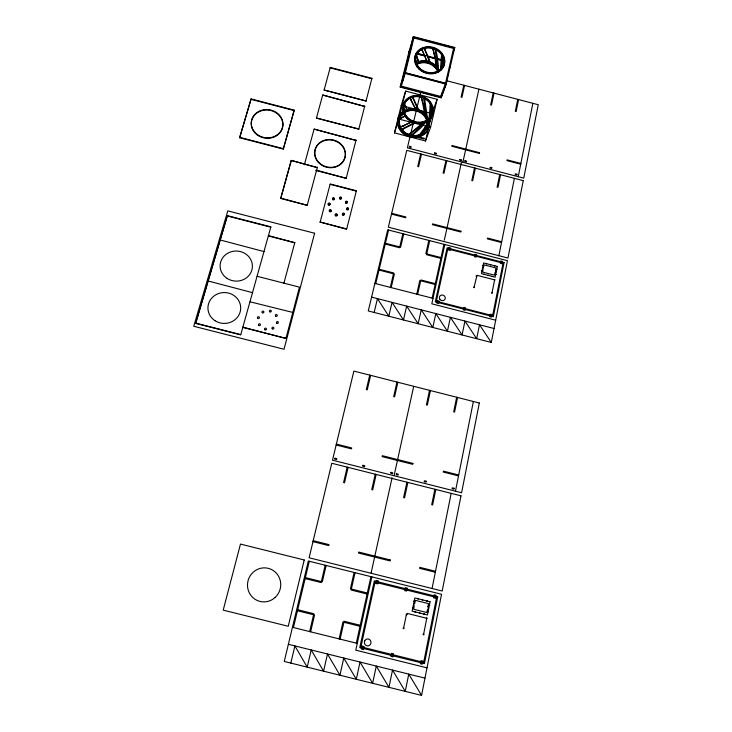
<?xml version="1.0" encoding="UTF-8"?>
<svg xmlns="http://www.w3.org/2000/svg" width="732" height="732" viewBox="0 0 732 732"><rect width="100%" height="100%" fill="white"/><g stroke="black" fill="none" stroke-linecap="round" stroke-linejoin="round"><path stroke-width="1.1" d="M240.782 334.881L195.691 323.398L227.35 215.638L270.867 226.847L240.791 334.606L195.664 323.114L227.35 215.638M494.192 279.78L495.061 279.972L477.008 275.323L474.153 286.944C475.425 288.326 472.451 287.383 474.244 286.971M476.816 276.202L476.166 275.772L476.239 276.531M430.105 106.753L428.998 118.749M239.629 137.753L251.103 98.921L294.218 110.148L283.302 149.072L239.629 137.753L251.103 98.921M426.271 618.238C427.525 619.885 427.159 616.545 426.28 618.165L407.148 613.398C406.818 617.149 405.253 612.757 406.901 614.56M449.906 67.161L449.823 67.6M403.634 106.369L404.805 110.633M283.302 149.072L294.218 110.148M317.404 167.198L307.193 205.308L280.704 198.464L291.235 160.418L317.331 167.591L291.235 160.418M430.224 115.784L431.011 108.931A111.502 80.703 -27.7 0 0 431.194 105.628L432.109 105.628A15.473 13.597 18.6 0 1 432.859 113.423L432.822 113.533A105.472 85.617 23.9 0 1 431.734 116.754L428.33 124.531L424.121 131.632A103.779 70.784 72.3 0 1 422.19 134.295L419.473 135.557L419.354 134.752M441.305 69.256L442.119 54.26M429.821 118.52L430.032 117.157M268.424 235.603L294.813 242.74L268.397 235.942M314.101 129.097L355.981 140.407L314.101 129.097L304.347 164.755M316.444 118.044L358.808 129.07L316.444 118.044L322.702 95.014L364.655 106.415L322.702 95.014M324.111 90.036L366.055 100.979L324.111 90.036L330.251 67.417L371.902 78.306L371.792 78.754L330.178 67.875L330.251 67.417M307.193 205.308L280.74 198.088M440.444 69.842L441.552 54.699L442.119 54.15M292.791 312.427L250.015 301.804M442.311 67.655L443.583 56.748L442.695 56.739L441.112 69.119M430.727 117.294L431.917 109.013A106.771 79.093 -27.3 0 0 432.1 105.628M423.48 663.384L436.775 596.525M492.462 316.489L503.213 262.395M421.559 695.4L441.533 594.283L308.337 561.023L284.263 661.463L421.559 695.4L408.758 674.108L405.263 691.374L392.526 670.091L388.948 687.339L376.285 666.074L372.625 683.304L360.034 662.048L356.292 679.269L343.765 658.022L339.941 675.224L327.488 653.987L323.581 671.18L311.201 649.952L307.202 667.136L294.895 645.917L290.814 663.082M491.291 342.439L507.441 260.693L387.722 229.811L368.278 310.954L491.291 342.439L479.506 324.779L476.678 338.696L464.948 321.055L462.066 334.954L450.39 317.322L447.435 331.212L435.824 313.589L432.804 327.469L421.239 309.846L418.155 323.718L406.653 306.104L403.497 319.966L392.05 302.362L388.829 316.206L377.438 298.619L374.153 312.454M423.682 633.985C421.751 634.562 424.963 635.651 423.682 633.985L426.665 618.778M492.078 292.553C490.458 293.193 493.386 293.816 492.078 292.553L494.548 280.264M420.571 662.67L420.369 663.695L422.309 664.171L422.51 663.146M420.772 661.646L420.982 660.621L422.913 661.106L422.712 662.121M433.728 596.8L433.527 597.788L435.43 598.264L435.632 597.275M433.92 595.821L434.122 594.832L436.016 595.308L435.824 596.296M489.854 315.821L489.69 316.645L491.428 317.093L491.593 316.27M490.019 314.998L490.184 314.165L491.922 314.614L491.758 315.437M500.496 262.532L500.34 263.328L502.042 263.776L502.207 262.971M500.651 261.736L500.816 260.94L502.518 261.379L502.362 262.175M455.46 491.209L473.366 401.493M518.229 176.686L532.869 103.313M432.072 588.491L451.168 493.359M498.876 255.697L514.404 178.334M435.815 489.488L432.639 504.952L431.715 504.723L434.9 489.26M500.56 174.738L497.97 187.346L497.138 187.127L499.736 174.527M456.677 397.238L453.684 411.832L454.581 412.061L457.573 397.467M517.771 99.36L515.319 111.319L516.133 111.529L518.585 99.57M346.529 229.235L320.159 222.061M403.671 627.772C401.822 628.632 405.125 629.282 403.671 627.772L406.324 614.935M391.163 655.378L390.943 656.394L392.892 656.879L393.102 655.854M391.373 654.353L391.583 653.337L393.523 653.813L393.313 654.838M404.897 589.608L404.686 590.587L406.589 591.063L406.791 590.083M405.098 588.62L405.299 587.64L407.202 588.116L407.001 589.095M463.466 309.05L463.301 309.874L465.04 310.322L465.213 309.499M463.64 308.227L463.813 307.403L465.552 307.852L465.378 308.675M474.574 255.852L474.409 256.648L476.12 257.088L476.285 256.292M474.748 255.056L474.912 254.26L476.623 254.699L476.45 255.495M428.742 120.085L428.156 122.72M330.095 184.336L320.076 222.418M429.583 118.346L430.608 111.685L430.636 102.947A15.473 13.597 18.6 0 0 424.048 97.475L423.471 98.051M429.528 390.33L426.408 404.906L427.305 405.135L430.425 390.559M493.231 92.927L490.669 104.868L491.483 105.079L494.036 93.138M406.937 482.205L403.616 497.641L404.54 497.879L407.852 482.434M474.519 167.967L471.811 180.548L472.652 180.767L475.352 168.186M361.709 648.076L361.489 649.092L363.429 649.577L363.648 648.552M361.928 647.051L362.148 646.036L364.097 646.512L363.868 647.536M376.019 582.398L375.8 583.377L377.712 583.852L377.922 582.873M376.23 581.418L376.44 580.439L378.353 580.915L378.133 581.894M437.059 302.27L436.876 303.094L438.614 303.542L438.797 302.719M437.233 301.447L437.416 300.623L439.154 301.072L438.98 301.895M448.625 249.155L448.451 249.951L450.171 250.39L450.336 249.594M448.798 248.358L448.972 247.562L450.683 248.011L450.509 248.807M441.039 69.458L440.929 69.97M356.301 643.154L370.914 576.651M432.136 298.116L443.958 244.314M371.865 576.889L355.779 650.19L427.003 667.84M394.072 475.727L413.699 386.304M444.818 244.543L431.807 303.826L495.683 320.213M462.871 162.294L478.92 89.176M360.739 647.829L375.278 581.181M436.18 302.051L447.947 248.139M371.151 572.817L392.078 477.703M444.324 240.178L461.325 162.897M340.115 639.137L344.132 621.267L360.226 625.274M355.047 572.689L351.15 590.038L367.098 594.018M397.86 382.278L394.594 396.817L393.688 396.588L396.964 382.049M417.615 294.383L420.863 279.953L435.311 283.668M429.702 240.636L426.546 254.699L440.865 258.387M464.6 85.424L461.919 97.347L461.105 97.136L463.786 85.214M375.242 474.208L371.764 489.626L372.689 489.864L376.166 474.446M445.953 160.537L443.116 173.1L443.949 173.319L446.785 160.756M339.136 638.899L342.933 622.035L360.007 626.281M354.096 572.451L350.418 588.812L367.318 593.03M416.746 294.163L419.811 280.548L435.137 284.483M428.842 240.416L425.859 253.675L441.048 257.591M409.133 51.167L400.221 87.099L441.131 97.795L441.908 94.465M442.064 94.035L441.295 97.374L400.349 86.669M453.593 48.431L445.514 83.274L440.664 96.386M454.755 47.47L446.2 84.171L404.329 73.209L413.397 36.6L454.755 47.47L453.447 51.322M430.562 127.341L437.105 99.323L405.629 91.097L401.2 105.509L394.475 132.904L425.484 140.974L430.562 127.341L398.775 119.051L394.475 132.904M347.197 467.144L343.583 482.534L344.516 482.763L348.121 467.373M420.671 153.967L417.734 166.503L418.567 166.722L421.504 154.178M309.645 631.579L313.827 613.736L297.686 609.729M325.191 565.232L321.128 582.562L305.143 578.573M369.733 375.113L366.329 389.634L367.235 389.872L370.639 375.342M390.293 287.374L393.67 272.972L379.194 269.248M402.865 233.718L399.581 247.745L385.224 244.049M310.615 631.817L314.559 614.99L297.448 610.735M326.143 565.47L322.318 581.812L305.381 577.594M391.172 287.603L394.347 274.006L379.002 270.062M403.725 233.938L400.633 247.169L385.416 243.253M425.484 140.974L431.907 113.524L437.105 99.323M450.555 63.611L450.573 63.254M430.425 118.666L428.531 125.382A103.258 82.588 29.1 0 1 427.36 128.594L426.655 128.054A107.778 84.939 27.5 0 0 427.735 125.035M410.277 135.713L407.367 147.855L523.755 178.132L538.258 104.722L446.849 80.776M410.808 133.508L413.187 123.58M413.717 121.366L416.362 110.331M416.892 108.126L420.863 91.564M293.422 627.553L309.288 561.261M375.745 283.641L388.582 230.031M315.684 170.41L346.199 178.306L316.846 170.3M398.775 119.051L405.629 91.097M402.71 80.666L409.499 53.18M413.909 38.009L405.354 72.697L401.346 86.156M447.774 75.048L447.655 75.616L447.883 75.039M429.272 119.673L428.577 122.308M358.808 129.07L364.756 105.984M366.055 100.979L371.902 78.306M346.199 178.306L356.072 140.004M285.983 338.303L299.47 287.145L257.069 276.284M356.301 191.125L346.73 228.915M283.833 283.458L294.868 242.402M280.704 198.464L291.18 160.811M413.397 36.6L408.959 51.862L409.774 52.073L411.677 45.585M400.221 87.099L404.512 72.477L446.374 83.439L441.46 96.651L400.532 85.946M444.187 64.773L443.72 66.209M426.564 73.328L427.021 73.044M442.165 67.664L443.455 64.288L444.333 64.288M442.494 67.124L442.311 67.628M452.669 53.198L453.145 52.164M441.131 97.795L446.364 83.722L404.467 72.752M400.34 116.855L403.378 114.119M442.467 66.941L442.714 66.338L443.29 67.143M429.803 119.261L423.37 131.165M426.655 128.054L426.463 128.493A14.256 12.581 18.6 0 1 409.463 134.752A14.256 12.581 18.6 0 1 399.544 119.563L398.666 119.609A15.107 13.341 18.6 0 1 399.507 116.919A103.34 13.432 19.6 0 1 399.59 116.361L402.472 114.036A14.256 12.581 18.6 0 1 418.228 111.172L418.768 111.392M441.762 68.598L441.469 69.247M404.046 110.157L402.728 106.286A105.481 14.814 16.2 0 1 402.902 105.728L403.817 105.701A110.139 17.742 17 0 0 403.689 106.094M421.284 132.446L425.905 125.904L429.812 118.685A110.267 85.754 41 0 0 431.194 115.546A14.594 12.828 18.6 0 1 406.416 116.69A14.594 12.828 18.6 0 1 416.014 96.615A14.594 12.828 18.6 0 1 431.194 115.546L431.816 116.26A15.473 13.597 18.6 0 1 426.298 121.695L420.625 128.091L413.287 134.395M436.949 72.093L437.937 72.258M434.799 72.825L434.954 73.529M424.953 116.287L425.484 115.693L427.058 118.264L426.189 118.3A109.727 73.685 -37.4 0 0 426.097 115.299M401.822 129.262L401.282 129.857L399.718 127.267L409.572 122.912A105.756 24.504 -50.6 0 0 411.622 121.851L412.272 121.183M417.917 108.19A106.415 38.119 -80.1 0 1 418.786 110.651L418.274 111.191A14.256 12.581 18.6 0 1 427.497 123.937M430.636 102.947L430.05 103.523A112.289 74.948 -39.6 0 1 430.123 106.744M398.638 119.6A103.13 12.481 8.3 0 1 399.032 119.142L405.656 115.647M423.581 72.248L424.157 71.69M417.011 66.886L417.588 66.338M421.184 125.099L410.149 133.727M426.381 72.669L426.646 73.319M410.533 133.123L421.202 124.284A110.77 61.214 -88.7 0 0 423.361 122.043M416.142 64.48L415.566 64.27M423.352 122.015L423.38 122.848A15.473 13.597 18.6 0 1 414.77 122.875L414.687 122.93A105.975 34.148 -60.1 0 1 412.528 124.294L402.893 129.207M412.546 123.488L403.359 128.548M410.231 122.4L401.85 126.645M404.284 116.315L399.947 119.014A107.641 15.335 9 0 0 399.535 119.563M412.519 97.191L412.4 96.395A15.473 13.597 18.6 0 1 420.992 96.377L423.526 104.283L425.155 112.609M399.718 127.267L400.596 127.231M432.859 113.423L431.953 113.423A110.075 87.803 25.7 0 1 430.828 116.672M414.916 56.675L415.803 56.675L415.611 59.612L417.039 63.913L416.151 62.961M423.38 52.942L427.241 61.9L427.973 62.074M292.443 627.315L357.271 643.391M360.958 646.813L423.682 662.369M288.371 644.306L424.972 678.125M313.214 540.673L329.016 544.626L328.787 545.596L312.985 541.634M435.522 571.28L419.802 567.346L419.601 568.316L435.33 572.25M375.068 582.16L436.574 597.513M336.363 444.086L351.699 447.957L351.479 448.862L336.144 444.992M458.699 474.986L443.446 471.133L443.263 472.048L458.516 475.901M252.567 292.663L208.089 280.978M242.878 327.149L285.956 338.413L242.859 327.433M227.35 216.004L270.84 227.195M264.032 251.579L220.176 239.977M374.875 283.412L433.005 298.336M436.363 301.227L492.627 315.666M371.591 297.119L494.045 328.512M239.638 137.323L283.348 148.66M330.288 183.988L356.301 190.713M330.205 184.363L356.2 191.098M391.684 213.314L405.885 216.983L405.702 217.761L391.492 214.092M501.676 241.734L487.53 238.083L487.375 238.87L501.521 242.521M447.774 248.935L503.058 263.191M320.259 222.098L346.62 228.887M401.2 105.509L403.396 106.076M405.583 106.652L416.554 109.516M418.75 110.084L431.907 113.524M411.585 134.99L424.34 138.321L424.167 139.062L410.341 135.457M520.864 163.456L507.102 159.869L506.956 160.619L520.717 164.197M251.085 99.369L294.163 110.587M413.26 37.076L454.59 47.937M413.086 37.789L454.426 48.651M416.783 53.171L424.432 55.175M426.61 55.751L435.348 58.038M437.535 58.615L441.908 59.759M416.645 53.619L425.374 55.916M425.136 50.581L427.497 56.556L441.753 60.207M416.609 53.875L425.347 56.163M427.497 56.556L441.744 60.463M412.564 123.443A110.486 32.949 -59.9 0 0 414.705 122.006L414.888 122.107M408.035 134.203L408.538 134.413L407.989 135.017A15.107 13.341 18.6 0 0 411.045 135.969L410.936 135.164M405.391 111.786L404.695 111.255L407.422 110.038L407.541 110.825M399.507 116.919L400.203 117.449M422.208 134.313L421.504 133.773A108.226 71.736 72.7 0 0 423.352 131.147M421.385 48.779L423.755 53.344M415.895 54.141L416.572 54.635L418.228 60.893M404.604 103.587L403.973 102.919A15.473 13.597 18.6 0 1 409.536 97.512L410.222 98.079M426.298 121.695L425.612 121.119A110.834 68.305 82 0 1 423.563 123.617L413.077 133.59A108.025 39.418 -66.9 0 1 410.945 135.109M406.608 108.675L404.055 103.743M409.554 97.548L415.035 108.263M413.305 98.051L417.945 108.135M406.836 109.507L404.668 104.374M410.927 99.497L414.834 107.476M418.018 60.207L419.143 62.998L418.274 61.003M417.926 60.006L416.032 55.266M416.334 63.345L416.352 63.4A14.86 12.902 18.4 0 1 438.761 71.233M413.278 98.847L417.515 108.867M423.078 52.32L421.403 48.824M424.313 47.973L425.063 50.389M424.862 49.136L428.979 59.008M415.932 62.513L415.41 61.323M404.476 113.487L403.588 113.533A15.473 13.597 18.6 0 1 402.92 105.71M424.148 54.287L427.351 62.668L427.241 61.9M427.58 56.785L428.641 59.878M429.053 59.237L430.215 62.833L429.693 63.4L428.696 60.061M432.658 47.827L435.833 60.061L436.794 67.802L436.272 68.369L435.183 58.798L432.621 47.745M421.87 99.662L424.688 113.25A110.285 67.005 -48.2 0 1 424.99 116.269M424.816 100.229L427.012 115.034A105.042 72.431 -37.1 0 1 427.031 118.273M424.167 100.742L426.152 115.272M415.895 110.441L415.785 109.654A15.107 13.341 18.6 0 1 418.814 110.596M420.992 96.377L421.065 97.191M414.696 122.052L414.77 122.875M438.276 65.477L437.425 57.197L435.632 48.824L435.064 49.373L437.452 65.789M438.285 65.606C438.925 71.031 437.105 72.139 437.462 66.026M415.886 63.318A14.869 12.902 18.4 0 1 438.761 70.418M428.979 123.104A15.958 14.091 18.6 0 1 417.176 137.296A15.958 14.091 18.6 0 1 398.839 127.999A15.958 14.091 18.6 0 1 404.595 110.733M407.431 109.59A15.958 14.091 18.6 0 1 415.044 109.187M419.262 110.459A15.958 14.091 18.6 0 1 424.35 113.844M426.381 116.205A15.958 14.091 18.6 0 1 428.403 120.249M426.527 115.793A15.967 14.1 18.6 0 1 415.502 137.094A15.967 14.1 18.6 0 1 398.437 117.266A15.967 14.1 18.6 0 1 424.496 113.423M427.36 128.594A15.107 13.341 18.6 0 0 428.165 125.895A103.331 83.128 9.5 0 0 429.025 122.601M413.296 134.34A103.596 40.223 -67.1 0 1 411.055 135.923M410.121 133.791A103.486 30.927 -57.5 0 1 407.971 135.072M403.103 129.061A103.166 7.018 -31.2 0 1 401.475 129.738M404.952 111.557A104.539 5.06 50.6 0 1 404.284 110.431M407.01 109.425A105.097 1.803 61.5 0 1 407.861 110.852M414.843 107.394A106.268 27.487 89.7 0 1 415.794 109.571M425.173 112.591A105.701 64.837 -50.1 0 1 425.512 115.683M419.473 135.576A103.825 63.748 84.4 0 0 421.577 133.169L426.335 126.645L430.434 119.316A105.609 83.228 42.8 0 0 431.889 116.123M426.765 127.761A14.247 12.581 18.6 0 1 408.548 134.88A14.247 12.581 18.6 0 1 400.267 117.431M402.362 114.421A14.247 12.581 18.6 0 1 418.091 111.584A14.247 12.581 18.6 0 1 427.351 124.349M411.677 121.768A15.473 13.597 18.6 0 1 405.061 116.232M423.435 122.875A106.204 59.521 -87.2 0 1 421.193 125.145M423.435 98.106A113.67 45.997 -73.2 0 1 424.13 100.796M412.217 121.265A110.395 24.577 -52 0 1 410.185 122.473M403.899 116.489A109.992 1.565 -23.9 0 1 405.226 115.83M402.829 113.954A105.371 5.591 -13.9 0 1 403.991 113.433M403.579 114.073A109.937 7.357 -15.3 0 1 404.732 113.469M404.009 103.724A105.801 14.247 27.7 0 1 403.89 103.002M412.528 96.761A107.86 7.064 69 0 1 413.443 98.436M424.02 97.521A108.794 46.546 -73 0 1 424.789 100.275M404.659 104.365A110.331 17.266 26.7 0 1 404.595 103.587M412.656 97.695A112.463 4.429 68.5 0 1 413.47 99.369M421.083 97.146A113.68 36.326 -81.8 0 1 421.888 99.607M411.11 99.799A112.042 2.928 59.6 0 1 410.387 98.362M417.46 109.004A111.154 37.131 -80.3 0 1 418.219 111.328M415.053 108.171A111.026 27.779 -88.9 0 1 415.913 110.349M410.469 133.288A107.933 31.32 -58.9 0 1 408.474 134.569M403.826 128.256A107.595 4.721 -30.9 0 1 402.261 128.988M403.048 126.224A107.567 1.592 -22.5 0 1 404.522 125.556M405.537 111.969A109.187 6.954 51.8 0 1 404.933 110.797M405.391 106.991A109.727 0.942 60.9 0 1 404.897 106.039M421.312 132.51A108.309 65.624 82.8 0 1 419.381 134.807M417.899 61.808A15.701 13.624 18.4 0 1 435.897 65.679M437.91 68.03A15.701 13.624 18.4 0 1 439.374 70.656M419.207 61.79A15.683 13.624 18.4 0 1 436.812 67.252M416.828 63.519A14.85 12.892 18.4 0 1 438.45 71.306M416.169 64.434A14.018 12.17 18.4 0 1 437.919 71.269M416.288 64.718A14.009 12.16 18.4 0 1 437.681 71.516M496.113 271.599L495.052 272.533L494.512 275.168L482.791 272.148C482.882 268.589 483.038 268.278 484.264 264.929L495.967 267.949L495.445 270.584L496.113 271.599M494.75 265.753L494.173 265.661L494.75 265.808M495.408 274.454L495.985 274.564L495.408 274.454M496.488 269.102L497.065 269.211L496.488 269.083M490.175 264.673L490.751 264.783L490.184 264.655M492.014 276.403L492.59 276.504L492.014 276.403M427.891 606.837L428.074 607.167A1.025 0.97 73.2 0 1 427.689 609.088L426.747 612.528L413.69 609.28L414.193 605.73A1.025 0.97 74.2 0 1 414.559 603.799L415.511 600.368L428.531 603.616L427.891 606.837M483.998 274.335L484.575 274.445L483.998 274.335M486.185 263.639L486.762 263.749L486.185 263.621M488.006 275.369L488.583 275.479L488.006 275.369M481.683 270.922L482.26 271.023L481.683 270.895M482.781 265.57L483.358 265.679L482.791 265.533M427.223 600.972L426.582 600.926L427.223 600.972M427.762 611.623L428.412 611.705L427.772 611.568M429.089 605.016L429.739 605.099L429.089 604.989M422.135 599.819L422.785 599.911L422.144 599.773M423.92 614.139L424.56 614.221L423.92 614.139M414.998 611.915L415.639 611.998L414.998 611.87M417.688 598.712L418.338 598.803L417.688 598.712M419.454 613.023L420.104 613.114L419.454 613.004M412.491 607.807L413.132 607.899L412.491 607.761M413.845 601.21L414.486 601.301L413.845 601.164M437.727 596.763L424.45 663.631L359.76 647.591L374.327 580.943L437.727 596.763M504.074 262.614L493.331 316.709L435.311 301.822L447.087 247.919L504.074 262.614M460.986 495.829L442.183 591.017L309.114 557.775L331.77 463.255L460.986 495.829M479.323 403.003L461.59 492.755L332.502 460.19L353.867 371.078L479.323 403.003M523.252 180.639L507.962 258.048L388.353 227.176L406.772 150.353L523.252 180.639M430.077 601.75L427.424 614.962L412.134 611.156L414.843 597.952L430.077 601.75M497.312 266.475L495.161 277.172L481.427 273.631L483.623 262.944L497.312 266.475M454.115 488.29L453.932 489.205L452.092 488.747L452.275 487.823L454.115 488.29M516.966 174.253L516.819 175.003L515.163 174.573L515.31 173.823L516.966 174.253M426.225 481.244L426.033 482.168L424.194 481.702L424.386 480.787L426.225 481.244M491.812 167.71L491.657 168.461L490.001 168.031L490.156 167.28L491.812 167.71M412.903 463.42L412.711 464.335L382.122 456.603L382.324 455.697L412.903 463.42M479.552 152.695L479.396 153.436L451.8 146.254L451.964 145.512L479.552 152.695M390.211 559.943L390.01 560.904L358.47 553.017L358.689 552.056L390.211 559.943M460.922 231.202L460.748 231.989L432.392 224.66L432.566 223.882L460.922 231.202M396.451 473.741L396.25 474.656L398.098 475.123L398.3 474.199L396.451 473.741M464.966 160.729L464.802 161.479L466.467 161.909L466.632 161.159L464.966 160.729M390.925 472.341L390.723 473.256L392.562 473.723L392.764 472.808L390.925 472.341M459.989 159.43L459.815 160.18L461.48 160.61L461.645 159.86L459.989 159.43M362.953 465.287L362.743 466.202L364.582 466.668L364.792 465.753L362.953 465.287M434.762 152.869L434.588 153.619L436.254 154.049L436.428 153.299L434.762 152.869M334.936 458.214L334.716 459.129L336.564 459.595L336.784 458.68L334.936 458.214M409.508 146.299L409.334 147.05L411 147.48L411.174 146.729L409.508 146.299M304.219 559.989L288.243 626.272L223.205 610.14L240.48 544.077L304.219 559.989M314.623 233.243L284.007 349.255L193.742 326.271L227.798 210.88L314.623 233.243M262.34 312.701A0.97 0.915 5.8 0 0 263.895 312.143A0.97 0.915 5.8 0 0 262.587 311.146A0.97 0.915 5.8 0 0 262.34 312.701M269.742 311.786A0.961 0.915 6.9 0 0 271.298 311.246A0.961 0.915 6.9 0 0 270.007 310.231A0.961 0.915 6.9 0 0 269.742 311.786M275.735 316.123A0.961 0.915 7.8 0 0 277.291 315.565A0.961 0.915 7.8 0 0 275.973 314.559A0.961 0.915 7.8 0 0 275.735 316.123M276.797 323.169A0.97 0.915 7.9 0 0 278.361 322.62A0.97 0.915 7.9 0 0 277.062 321.604A0.97 0.915 7.9 0 0 276.797 323.169M272.313 328.833A0.97 0.924 7 0 0 273.869 328.265A0.97 0.924 7 0 0 272.56 327.259A0.97 0.924 7 0 0 272.313 328.833M264.856 329.757A0.97 0.924 5.8 0 0 266.43 329.208A0.97 0.924 5.8 0 0 265.13 328.183A0.97 0.924 5.8 0 0 264.856 329.757M258.863 325.401A0.97 0.924 4.9 0 0 260.427 324.834A0.97 0.924 4.9 0 0 259.11 323.828A0.97 0.924 4.9 0 0 258.863 325.401M257.81 318.329A0.97 0.915 4.9 0 0 259.384 317.78A0.97 0.915 4.9 0 0 258.085 316.755A0.97 0.915 4.9 0 0 257.81 318.329M227.176 278.453A16.159 15.043 3.4 0 0 252.366 267.299A16.159 15.043 3.4 0 0 229.217 252.476A16.159 15.043 3.4 0 0 227.176 278.453M215.062 320.726A16.388 15.436 0.4 0 0 240.654 309.178A16.388 15.436 0.4 0 0 217.221 294.072A16.388 15.436 0.4 0 0 215.062 320.726M257.106 134.825A15.857 14.109 8.3 0 0 282.698 126.81A15.857 14.109 8.3 0 0 261.397 110.761A15.857 14.109 8.3 0 0 257.106 134.825M257.133 134.404A15.875 14.118 8.3 0 0 282.744 126.389A15.875 14.118 8.3 0 0 261.425 110.322A15.875 14.118 8.3 0 0 257.133 134.404M345.66 202.938A0.942 0.86 15.2 0 0 347.243 202.718A0.942 0.86 15.2 0 0 346.181 201.547A0.942 0.86 15.2 0 0 345.66 202.938M345.751 202.572A0.942 0.86 15.2 0 0 347.343 202.352A0.942 0.86 15.2 0 0 346.282 201.181A0.942 0.86 15.2 0 0 345.751 202.572M346.849 209.599A0.942 0.86 15.4 0 0 348.432 209.361A0.942 0.86 15.4 0 0 347.352 208.199A0.942 0.86 15.4 0 0 346.849 209.599M346.941 209.233A0.942 0.86 15.4 0 0 348.524 208.995A0.942 0.86 15.4 0 0 347.444 207.833A0.942 0.86 15.4 0 0 346.941 209.233M342.603 214.86A0.942 0.86 15.1 0 0 344.196 214.65A0.942 0.86 15.1 0 0 343.134 213.47A0.942 0.86 15.1 0 0 342.603 214.86M342.695 214.503A0.942 0.86 15.1 0 0 344.287 214.284A0.942 0.86 15.1 0 0 343.226 213.104A0.942 0.86 15.1 0 0 342.695 214.503M335.485 215.73A0.942 0.86 14.4 0 0 337.049 215.354A0.942 0.86 14.4 0 0 335.86 214.275A0.942 0.86 14.4 0 0 335.485 215.73M335.576 215.364A0.942 0.869 14.4 0 0 337.132 214.998A0.942 0.869 14.4 0 0 335.951 213.918A0.942 0.869 14.4 0 0 335.576 215.364M329.583 211.557A0.942 0.86 13.8 0 0 331.148 211.182A0.942 0.86 13.8 0 0 329.958 210.111A0.942 0.86 13.8 0 0 329.583 211.557M329.665 211.191A0.942 0.86 13.8 0 0 331.23 210.825A0.942 0.86 13.8 0 0 330.041 209.745A0.942 0.86 13.8 0 0 329.665 211.191M328.439 204.887A0.942 0.86 13.6 0 0 329.995 204.521A0.942 0.86 13.6 0 0 328.814 203.441A0.942 0.86 13.6 0 0 328.439 204.887M328.522 204.521A0.942 0.86 13.6 0 0 330.077 204.146A0.942 0.86 13.6 0 0 328.897 203.075A0.942 0.86 13.6 0 0 328.522 204.521M332.694 199.635A0.942 0.86 13.9 0 0 334.25 199.269A0.942 0.86 13.9 0 0 333.069 198.198A0.942 0.86 13.9 0 0 332.694 199.635M332.776 199.269A0.942 0.86 13.9 0 0 334.332 198.903A0.942 0.86 13.9 0 0 333.152 197.832A0.942 0.86 13.9 0 0 332.776 199.269M339.785 198.802A0.942 0.851 14.6 0 0 341.368 198.573A0.942 0.851 14.6 0 0 340.298 197.411A0.942 0.851 14.6 0 0 339.785 198.802M339.877 198.436A0.942 0.851 14.6 0 0 341.46 198.198A0.942 0.851 14.6 0 0 340.389 197.045A0.942 0.851 14.6 0 0 339.877 198.436M319.518 163.511A15.409 13.835 13.1 0 0 344.937 157.627A15.409 13.835 13.1 0 0 325.548 140.315A15.409 13.835 13.1 0 0 319.518 163.511M319.582 163.126A15.427 13.844 13.1 0 0 345.019 157.234A15.427 13.844 13.1 0 0 325.63 139.913A15.427 13.844 13.1 0 0 319.582 163.126M418.704 68.826A15.207 13.13 18.4 0 0 444.004 65.459A15.207 13.13 18.4 0 0 426.134 47.333A15.207 13.13 18.4 0 0 418.704 68.826M418.951 68.479A15.216 13.139 18.4 0 0 444.205 64.883A15.216 13.139 18.4 0 0 426.143 46.885A15.216 13.139 18.4 0 0 418.951 68.479M406.507 117.449A15.482 13.606 18.6 0 0 432.502 114.659A15.482 13.606 18.6 0 0 415.044 95.48A15.482 13.606 18.6 0 0 406.507 117.449M406.635 116.37A14.603 12.828 18.6 0 0 431.395 115.006A14.603 12.828 18.6 0 0 416.023 96.185A14.603 12.828 18.6 0 0 406.635 116.37M419.427 68.451A14.347 12.389 18.4 0 0 443.226 65.056A14.347 12.389 18.4 0 0 426.198 48.092A14.347 12.389 18.4 0 0 419.427 68.451M419.537 67.966A14.356 12.398 18.4 0 0 443.382 64.636A14.356 12.398 18.4 0 0 426.39 47.617A14.356 12.398 18.4 0 0 419.537 67.966M275.113 597.468A17.056 16.589 -73.7 0 0 269.413 568.663A17.056 16.589 -73.7 0 0 247.819 588.501A17.056 16.589 -73.7 0 0 275.113 597.468M364.737 640.839A3.486 3.312 84.6 0 0 367.922 645.889A3.486 3.312 84.6 0 0 370.465 640.518A3.486 3.312 84.6 0 0 364.737 640.839M439.804 299.187A3.01 2.782 28.1 0 0 444.919 299.324A3.01 2.782 28.1 0 0 442.192 295.005A3.01 2.782 28.1 0 0 439.804 299.187"/></g></svg>
